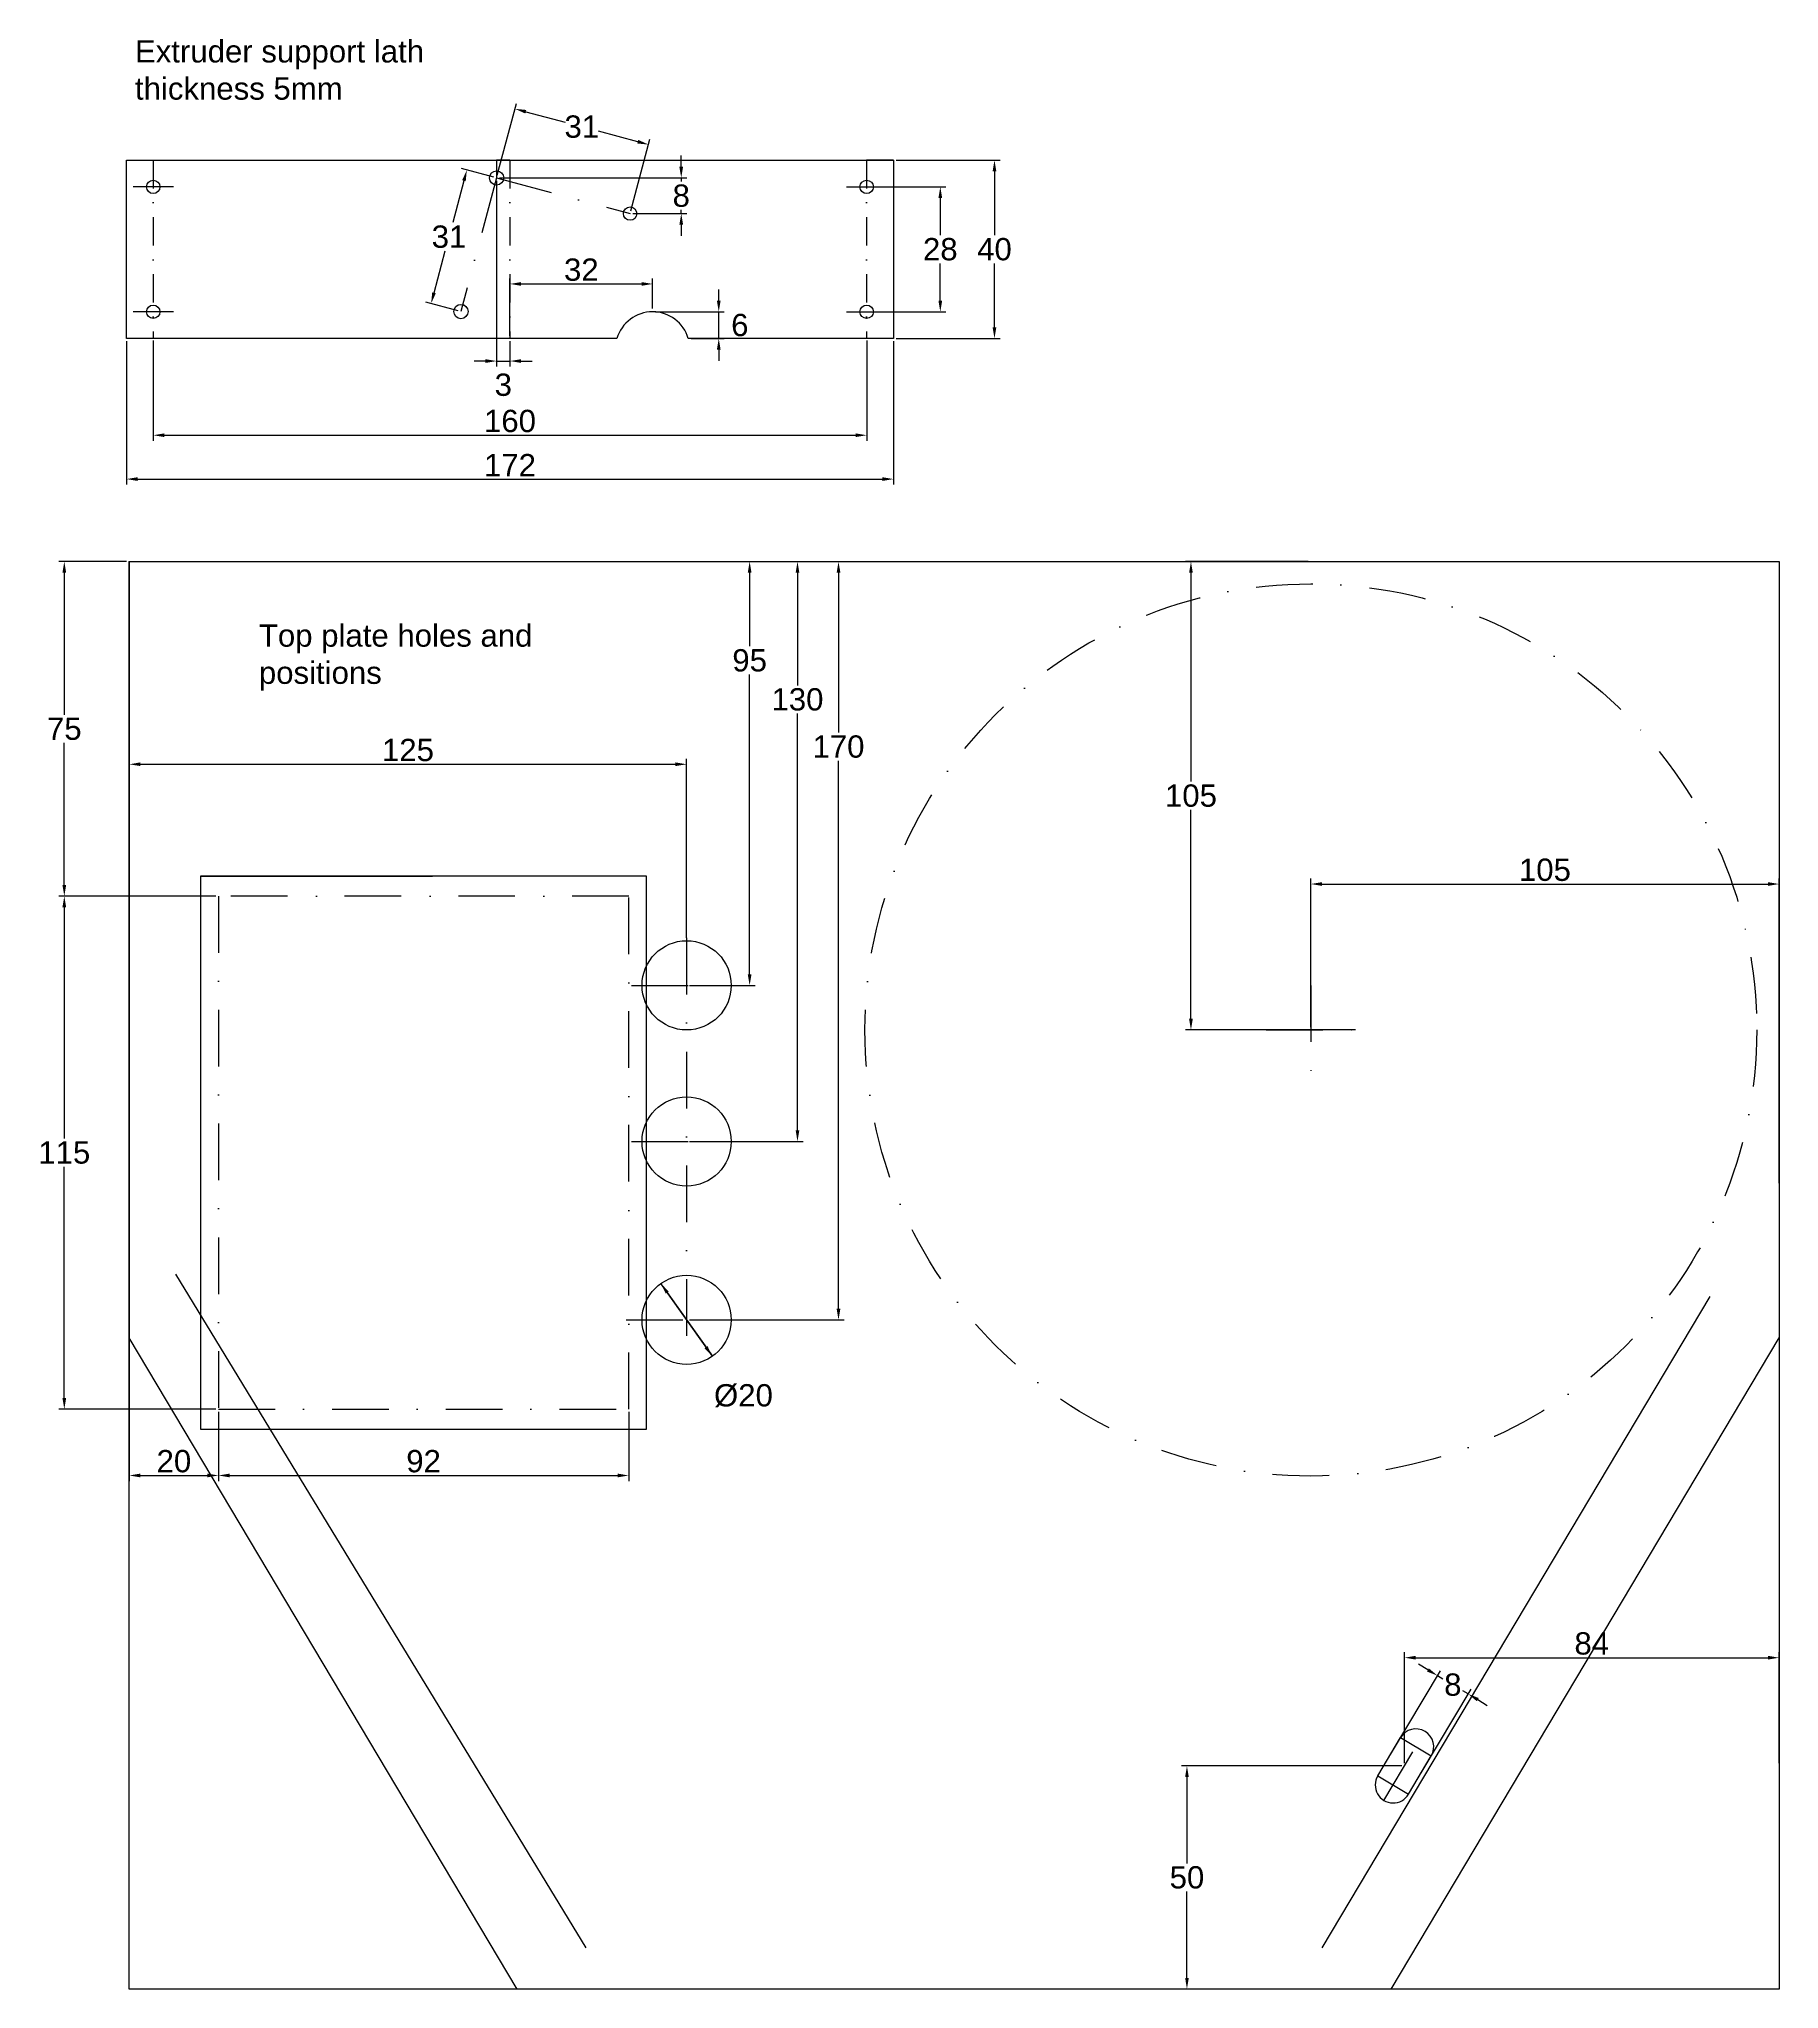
# Model space of a CAD drawing. Extents: x -20 to 370, y 0 to 437.
import ezdxf

# ---------------------------------------------------------------- set-up
doc = ezdxf.new("R2010")
doc.units = 0
doc.linetypes.add('DASHDOT', pattern=[25.4, 12.7, -6.35, 0, -6.35])
doc.layers.get('0').update_dxf_attribs({"linetype": 'CONTINUOUS'})
doc.layers.get('DEFPOINTS').update_dxf_attribs({"linetype": 'CONTINUOUS'})
doc.layers.add('AXES', color=6, linetype='DASHDOT')
doc.layers.add('COTES', color=1, linetype='CONTINUOUS')
doc.styles.get("Standard").update_dxf_attribs({"font": 'arial.ttf', "height": 5})
doc.dimstyles.new('ISO-25', dxfattribs={"dimtxt": 2.5, "dimasz": 2.5, "dimexe": 1.25, "dimexo": 0.625, "dimtad": 1, "dimtxsty": 'STANDARD', "dimcen": 2.5, "dimazin": 3, "dimtfac": 1, "dimtmove": 0, "dimatfit": 3})

# ---------------------------------------------------------------- blocks, each defined once
blk = doc.blocks.new('*D1')
at = {"layer": 'COTES', "color": 0}
for p, q in [((0, 318.88), (0, 113.87)), ((20, 129.38), (20, 113.87)), ((2.5, 115.12), (17.5, 115.12))]:
    blk.add_line(p, q, dxfattribs=at)
for points in [[(2.5, 115.54), (2.5, 114.7), (0, 115.12)], [(17.5, 114.7), (17.5, 115.54), (20, 115.12)]]:
    blk.add_solid(points, dxfattribs=at)
at = {"layer": 'DEFPOINTS', "color": 0}
for p in [(0, 319.5), (20, 130), (20, 115.12)]:
    blk.add_point(p, dxfattribs=at)
at = {"layer": 'COTES', "color": 0, "insert": (10, 118.3), "char_height": 5, "attachment_point": 5}
blk.add_mtext('20', dxfattribs=at)
blk = doc.blocks.new('*D2')
at = {"layer": 'COTES', "color": 0}
for p, q in [((20, 129.38), (20, 113.87)), ((112, 129.38), (112, 113.87)), ((22.5, 115.12), (109.5, 115.12))]:
    blk.add_line(p, q, dxfattribs=at)
for points in [[(22.5, 115.54), (22.5, 114.7), (20, 115.12)], [(109.5, 114.7), (109.5, 115.54), (112, 115.12)]]:
    blk.add_solid(points, dxfattribs=at)
at = {"layer": 'DEFPOINTS', "color": 0}
for p in [(20, 130), (112, 130), (112, 115.12)]:
    blk.add_point(p, dxfattribs=at)
at = {"layer": 'COTES', "color": 0, "insert": (66, 118.3), "char_height": 5, "attachment_point": 5}
blk.add_mtext('92', dxfattribs=at)
blk = doc.blocks.new('*D3')
at = {"layer": 'COTES', "color": 0}
for p, q in [((-0.62, 320), (-15.83, 320)), ((-14.58, 317.5), (-14.58, 285.66)), ((-14.58, 247.5), (-14.58, 279.34)), ((19.38, 245), (-15.83, 245))]:
    blk.add_line(p, q, dxfattribs=at)
for points in [[(-14.16, 317.5), (-15, 317.5), (-14.58, 320)], [(-15, 247.5), (-14.16, 247.5), (-14.58, 245)]]:
    blk.add_solid(points, dxfattribs=at)
at = {"layer": 'DEFPOINTS', "color": 0}
for p in [(-14.58, 320), (0, 320), (20, 245)]:
    blk.add_point(p, dxfattribs=at)
at = {"layer": 'COTES', "color": 0, "insert": (-14.58, 282.5), "char_height": 5, "attachment_point": 5}
blk.add_mtext('75', dxfattribs=at)
blk = doc.blocks.new('*D4')
at = {"layer": 'COTES', "color": 0}
for p, q in [((18.75, 245), (-15.83, 245)), ((-14.58, 242.5), (-14.58, 190.67)), ((-14.58, 132.5), (-14.58, 184.33)), ((19.38, 130), (-15.83, 130))]:
    blk.add_line(p, q, dxfattribs=at)
for points in [[(-14.16, 242.5), (-15, 242.5), (-14.58, 245)], [(-15, 132.5), (-14.16, 132.5), (-14.58, 130)]]:
    blk.add_solid(points, dxfattribs=at)
at = {"layer": 'DEFPOINTS', "color": 0}
for p in [(-14.58, 245), (19.38, 245), (20, 130)]:
    blk.add_point(p, dxfattribs=at)
at = {"layer": 'COTES', "color": 0, "insert": (-14.58, 187.5), "char_height": 5, "attachment_point": 5}
blk.add_mtext('115', dxfattribs=at)
blk = doc.blocks.new('*D7')
at = {"layer": 'COTES', "color": 0}
for p, q in [((0, 320), (0, 273.31)), ((125, 235.62), (125, 275.81)), ((2.5, 274.56), (122.5, 274.56))]:
    blk.add_line(p, q, dxfattribs=at)
for points in [[(2.5, 274.98), (2.5, 274.15), (0, 274.56)], [(122.5, 274.15), (122.5, 274.98), (125, 274.56)]]:
    blk.add_solid(points, dxfattribs=at)
at = {"layer": 'DEFPOINTS', "color": 0}
for p in [(0, 320.62), (125, 274.56), (125, 235)]:
    blk.add_point(p, dxfattribs=at)
at = {"layer": 'COTES', "color": 0, "insert": (62.5, 277.73), "char_height": 5, "attachment_point": 5}
blk.add_mtext('125', dxfattribs=at)
blk = doc.blocks.new('*D8')
at = {"layer": 'COTES', "color": 0}
for p, q in [((0.62, 320), (151.11, 320)), ((149.86, 317.5), (149.86, 292.25)), ((149.86, 192.5), (149.86, 285.92)), ((125.62, 190), (151.11, 190))]:
    blk.add_line(p, q, dxfattribs=at)
for points in [[(150.28, 317.5), (149.45, 317.5), (149.86, 320)], [(149.45, 192.5), (150.28, 192.5), (149.86, 190)]]:
    blk.add_solid(points, dxfattribs=at)
at = {"layer": 'DEFPOINTS', "color": 0}
for p in [(0, 320), (149.86, 320), (125, 190)]:
    blk.add_point(p, dxfattribs=at)
at = {"layer": 'COTES', "color": 0, "insert": (149.86, 289.08), "char_height": 5, "attachment_point": 5}
blk.add_mtext('130', dxfattribs=at)
blk = doc.blocks.new('*D9')
at = {"layer": 'COTES', "color": 0}
for p, q in [((1.25, 320), (160.31, 320)), ((159.06, 317.5), (159.06, 281.67)), ((159.06, 152.5), (159.06, 275.33)), ((125.62, 150), (160.31, 150))]:
    blk.add_line(p, q, dxfattribs=at)
for points in [[(159.48, 317.5), (158.64, 317.5), (159.06, 320)], [(158.64, 152.5), (159.48, 152.5), (159.06, 150)]]:
    blk.add_solid(points, dxfattribs=at)
at = {"layer": 'DEFPOINTS', "color": 0}
for p in [(0.62, 320), (125, 150), (159.06, 150)]:
    blk.add_point(p, dxfattribs=at)
at = {"layer": 'COTES', "color": 0, "insert": (159.06, 278.5), "char_height": 5, "attachment_point": 5}
blk.add_mtext('170', dxfattribs=at)
blk = doc.blocks.new('*D11')
at = {"layer": 'COTES', "color": 0}
for p, q in [((265, 215.62), (265, 248.96)), ((267.5, 247.71), (367.5, 247.71)), ((370, 180.62), (370, 248.96))]:
    blk.add_line(p, q, dxfattribs=at)
for points in [[(267.5, 248.13), (267.5, 247.29), (265, 247.71)], [(367.5, 247.29), (367.5, 248.13), (370, 247.71)]]:
    blk.add_solid(points, dxfattribs=at)
at = {"layer": 'DEFPOINTS', "color": 0}
for p in [(370, 247.71), (265, 215), (370, 180)]:
    blk.add_point(p, dxfattribs=at)
at = {"layer": 'COTES', "color": 0, "insert": (317.5, 250.88), "char_height": 5, "attachment_point": 5}
blk.add_mtext('105', dxfattribs=at)
blk = doc.blocks.new('*D12')
at = {"layer": 'COTES', "color": 0}
for p, q in [((264.38, 320), (236.86, 320)), ((238.11, 317.5), (238.11, 270.67)), ((238.11, 217.5), (238.11, 264.33)), ((264.38, 215), (236.86, 215))]:
    blk.add_line(p, q, dxfattribs=at)
for points in [[(238.52, 317.5), (237.69, 317.5), (238.11, 320)], [(237.69, 217.5), (238.52, 217.5), (238.11, 215)]]:
    blk.add_solid(points, dxfattribs=at)
at = {"layer": 'DEFPOINTS', "color": 0}
for p in [(238.11, 320), (265, 320), (265, 215)]:
    blk.add_point(p, dxfattribs=at)
at = {"layer": 'COTES', "color": 0, "insert": (238.11, 267.5), "char_height": 5, "attachment_point": 5}
blk.add_mtext('105', dxfattribs=at)
blk = doc.blocks.new('*D13')
at = {"layer": 'COTES', "color": 0}
for p, q in [((286, 50.63), (286, 75.52)), ((370, 50.63), (370, 75.52)), ((288.5, 74.27), (367.5, 74.27))]:
    blk.add_line(p, q, dxfattribs=at)
for points in [[(288.5, 74.69), (288.5, 73.85), (286, 74.27)], [(367.5, 73.85), (367.5, 74.69), (370, 74.27)]]:
    blk.add_solid(points, dxfattribs=at)
at = {"layer": 'DEFPOINTS', "color": 0}
for p in [(370, 74.27), (286, 50), (370, 50)]:
    blk.add_point(p, dxfattribs=at)
at = {"layer": 'COTES', "color": 0, "insert": (328, 77.44), "char_height": 5, "attachment_point": 5}
blk.add_mtext('84', dxfattribs=at)
blk = doc.blocks.new('*D14')
at = {"layer": 'COTES', "color": 0}
for p, q in [((285.37, 50), (235.96, 50)), ((237.21, 47.5), (237.21, 28.17)), ((237.21, 2.5), (237.21, 21.83)), ((285.37, 0), (235.96, 0))]:
    blk.add_line(p, q, dxfattribs=at)
for points in [[(237.63, 47.5), (236.8, 47.5), (237.21, 50)], [(236.8, 2.5), (237.63, 2.5), (237.21, 0)]]:
    blk.add_solid(points, dxfattribs=at)
at = {"layer": 'DEFPOINTS', "color": 0}
for p in [(286, 50), (237.21, 0), (286, 0)]:
    blk.add_point(p, dxfattribs=at)
at = {"layer": 'COTES', "color": 0, "insert": (237.21, 25), "char_height": 5, "attachment_point": 5}
blk.add_mtext('50', dxfattribs=at)
blk = doc.blocks.new('*D15')
at = {"layer": 'COTES', "color": 0}
for p, q in [((1.88, 320), (140.38, 320)), ((139.13, 317.5), (139.13, 301)), ((139.13, 227.5), (139.13, 294.67)), ((125.62, 225), (140.38, 225))]:
    blk.add_line(p, q, dxfattribs=at)
for points in [[(139.55, 317.5), (138.71, 317.5), (139.13, 320)], [(138.71, 227.5), (139.55, 227.5), (139.13, 225)]]:
    blk.add_solid(points, dxfattribs=at)
at = {"layer": 'DEFPOINTS', "color": 0}
for p in [(1.25, 320), (139.13, 320), (125, 225)]:
    blk.add_point(p, dxfattribs=at)
at = {"layer": 'COTES', "color": 0, "insert": (139.13, 297.83), "char_height": 5, "attachment_point": 5}
blk.add_mtext('95', dxfattribs=at)
blk = doc.blocks.new('*D16')
at = {"layer": 'COTES', "color": 0}
for p, q in [((123.79, 408.5), (123.79, 411)), ((83, 406), (125.04, 406)), ((123.79, 406), (123.79, 405.17)), ((112.95, 398), (125.04, 398)), ((123.79, 398), (123.79, 398.83)), ((123.79, 395.5), (123.79, 393))]:
    blk.add_line(p, q, dxfattribs=at)
for points in [[(123.37, 408.5), (124.21, 408.5), (123.79, 406)], [(124.21, 395.5), (123.37, 395.5), (123.79, 398)]]:
    blk.add_solid(points, dxfattribs=at)
at = {"layer": 'DEFPOINTS', "color": 0}
for p in [(82.38, 406), (123.79, 406), (112.32, 398)]:
    blk.add_point(p, dxfattribs=at)
at = {"layer": 'COTES', "color": 0, "insert": (123.79, 402), "char_height": 5, "attachment_point": 5}
blk.add_mtext('8', dxfattribs=at)
blk = doc.blocks.new('*D17')
at = {"layer": 'COTES', "color": 0}
for p, q in [((82.54, 406.6), (86.84, 422.69)), ((88.93, 420.84), (97.78, 418.48)), ((114.05, 414.13), (105.2, 416.49)), ((112.49, 398.6), (116.78, 414.69))]:
    blk.add_line(p, q, dxfattribs=at)
for points in [[(89.04, 421.24), (88.82, 420.44), (86.51, 421.49)], [(113.94, 413.73), (114.15, 414.53), (116.46, 413.48)]]:
    blk.add_solid(points, dxfattribs=at)
at = {"layer": 'DEFPOINTS', "color": 0}
for p in [(116.46, 413.48), (82.38, 406), (112.32, 398)]:
    blk.add_point(p, dxfattribs=at)
at = {"layer": 'COTES', "color": 0, "insert": (101.49, 417.48), "char_height": 5, "attachment_point": 5}
blk.add_mtext('31', dxfattribs=at)
blk = doc.blocks.new('*D18')
at = {"layer": 'COTES', "color": 0}
for p, q in [((81.77, 406.16), (74.49, 408.11)), ((75.05, 405.37), (72.54, 395.98)), ((68.34, 380.25), (70.85, 389.64)), ((73.77, 376.21), (66.49, 378.16))]:
    blk.add_line(p, q, dxfattribs=at)
for points in [[(75.45, 405.26), (74.65, 405.48), (75.7, 407.78)], [(67.94, 380.36), (68.74, 380.14), (67.69, 377.84)]]:
    blk.add_solid(points, dxfattribs=at)
at = {"layer": 'DEFPOINTS', "color": 0}
for p in [(82.38, 406), (67.69, 377.84), (74.37, 376.05)]:
    blk.add_point(p, dxfattribs=at)
at = {"layer": 'COTES', "color": 0, "insert": (71.7, 392.81), "char_height": 5, "attachment_point": 5}
blk.add_mtext('31', dxfattribs=at)
blk = doc.blocks.new('*D19')
at = {"layer": 'COTES', "color": 0}
for p, q in [((82.38, 405.37), (82.38, 363.7)), ((85.38, 369.38), (85.38, 363.7)), ((79.88, 364.95), (77.38, 364.95)), ((82.38, 364.95), (85.38, 364.95)), ((87.88, 364.95), (90.38, 364.95))]:
    blk.add_line(p, q, dxfattribs=at)
for points in [[(79.88, 364.54), (79.88, 365.37), (82.38, 364.95)], [(87.88, 365.37), (87.88, 364.54), (85.38, 364.95)]]:
    blk.add_solid(points, dxfattribs=at)
at = {"layer": 'DEFPOINTS', "color": 0}
for p in [(82.38, 406), (85.38, 370), (85.38, 364.95)]:
    blk.add_point(p, dxfattribs=at)
at = {"layer": 'COTES', "color": 0, "insert": (83.88, 359.61), "char_height": 5, "attachment_point": 5}
blk.add_mtext('3', dxfattribs=at)
blk = doc.blocks.new('*D20')
at = {"layer": 'COTES', "color": 0}
for p, q in [((-0.62, 369.38), (-0.62, 337.24)), ((171.38, 369.38), (171.38, 337.24)), ((1.88, 338.49), (168.88, 338.49))]:
    blk.add_line(p, q, dxfattribs=at)
for points in [[(1.88, 338.91), (1.88, 338.07), (-0.62, 338.49)], [(168.88, 338.07), (168.88, 338.91), (171.38, 338.49)]]:
    blk.add_solid(points, dxfattribs=at)
at = {"layer": 'DEFPOINTS', "color": 0}
for p in [(-0.62, 370), (171.38, 370), (171.38, 338.49)]:
    blk.add_point(p, dxfattribs=at)
at = {"layer": 'COTES', "color": 0, "insert": (85.38, 341.61), "char_height": 5, "attachment_point": 5}
blk.add_mtext('172', dxfattribs=at)
blk = doc.blocks.new('*D21')
at = {"layer": 'COTES', "color": 0}
for p, q in [((5.38, 369.59), (5.38, 347.07)), ((165.38, 369.59), (165.38, 347.07)), ((7.88, 348.32), (162.88, 348.32))]:
    blk.add_line(p, q, dxfattribs=at)
for points in [[(7.88, 348.74), (7.88, 347.91), (5.38, 348.32)], [(162.88, 347.91), (162.88, 348.74), (165.38, 348.32)]]:
    blk.add_solid(points, dxfattribs=at)
at = {"layer": 'DEFPOINTS', "color": 0}
for p in [(5.38, 370.22), (165.38, 370.22), (165.38, 348.32)]:
    blk.add_point(p, dxfattribs=at)
at = {"layer": 'COTES', "color": 0, "insert": (85.38, 351.49), "char_height": 5, "attachment_point": 5}
blk.add_mtext('160', dxfattribs=at)
blk = doc.blocks.new('*D22')
at = {"layer": 'COTES', "color": 0}
for p, q in [((172, 410), (195.29, 410)), ((194.04, 407.5), (194.04, 393.17)), ((194.04, 372.5), (194.04, 386.83)), ((172, 370), (195.29, 370))]:
    blk.add_line(p, q, dxfattribs=at)
for points in [[(194.46, 407.5), (193.63, 407.5), (194.04, 410)], [(193.63, 372.5), (194.46, 372.5), (194.04, 370)]]:
    blk.add_solid(points, dxfattribs=at)
at = {"layer": 'DEFPOINTS', "color": 0}
for p in [(171.38, 410), (194.04, 410), (171.38, 370)]:
    blk.add_point(p, dxfattribs=at)
at = {"layer": 'COTES', "color": 0, "insert": (194.04, 390), "char_height": 5, "attachment_point": 5}
blk.add_mtext('40', dxfattribs=at)
blk = doc.blocks.new('*D23')
at = {"layer": 'COTES', "color": 0}
for p, q in [((166, 404), (183.14, 404)), ((181.89, 401.5), (181.89, 393.17)), ((181.89, 378.5), (181.89, 386.83)), ((166, 376), (183.14, 376))]:
    blk.add_line(p, q, dxfattribs=at)
for points in [[(182.31, 401.5), (181.48, 401.5), (181.89, 404)], [(181.48, 378.5), (182.31, 378.5), (181.89, 376)]]:
    blk.add_solid(points, dxfattribs=at)
at = {"layer": 'DEFPOINTS', "color": 0}
for p in [(165.38, 404), (181.89, 404), (165.38, 376)]:
    blk.add_point(p, dxfattribs=at)
at = {"layer": 'COTES', "color": 0, "insert": (181.89, 390), "char_height": 5, "attachment_point": 5}
blk.add_mtext('28', dxfattribs=at)
blk = doc.blocks.new('*D24')
at = {"layer": 'COTES', "color": 0}
for p, q in [((85.38, 370.62), (85.38, 383.49)), ((87.88, 382.24), (114.88, 382.24)), ((117.38, 376.72), (117.38, 383.49))]:
    blk.add_line(p, q, dxfattribs=at)
for points in [[(87.88, 382.65), (87.88, 381.82), (85.38, 382.24)], [(114.88, 381.82), (114.88, 382.65), (117.38, 382.24)]]:
    blk.add_solid(points, dxfattribs=at)
at = {"layer": 'DEFPOINTS', "color": 0}
for p in [(117.38, 382.24), (117.38, 376.1), (85.38, 370)]:
    blk.add_point(p, dxfattribs=at)
at = {"layer": 'COTES', "color": 0, "insert": (101.38, 385.41), "char_height": 5, "attachment_point": 5}
blk.add_mtext('32', dxfattribs=at)
blk = doc.blocks.new('*D25')
at = {"layer": 'COTES', "color": 0}
for p, q in [((132.2, 378.5), (132.2, 381)), ((118, 376), (133.45, 376)), ((132.2, 370), (132.2, 376)), ((126, 370), (133.45, 370)), ((132.2, 367.5), (132.2, 365))]:
    blk.add_line(p, q, dxfattribs=at)
for points in [[(131.78, 378.5), (132.62, 378.5), (132.2, 376)], [(132.62, 367.5), (131.78, 367.5), (132.2, 370)]]:
    blk.add_solid(points, dxfattribs=at)
at = {"layer": 'DEFPOINTS', "color": 0}
for p in [(117.38, 376), (132.2, 376), (125.38, 370)]:
    blk.add_point(p, dxfattribs=at)
at = {"layer": 'COTES', "color": 0, "insert": (136.93, 373), "char_height": 5, "attachment_point": 5}
blk.add_mtext('6', dxfattribs=at)
blk = doc.blocks.new('*D26')
at = {"layer": 'COTES', "color": 0}
for p, q in [((130.78, 141.84), (119.22, 158.16)), ((120.66, 156.12), (130.78, 141.84))]:
    blk.add_line(p, q, dxfattribs=at)
for points in [[(121, 156.36), (120.32, 155.88), (119.22, 158.16)], [(129, 143.64), (129.68, 144.12), (130.78, 141.84)]]:
    blk.add_solid(points, dxfattribs=at)
at = {"layer": 'DEFPOINTS', "color": 0}
for p in [(119.22, 158.16), (130.78, 141.84)]:
    blk.add_point(p, dxfattribs=at)
at = {"layer": 'COTES', "color": 0, "insert": (137.74, 133), "char_height": 5, "attachment_point": 5}
blk.add_mtext('%%c20', dxfattribs=at)
blk = doc.blocks.new('*D27')
at = {"layer": 'COTES', "color": 0}
for p, q in [((282.88, 52.59), (294.04, 71.32)), ((291.26, 71.53), (289.11, 72.81)), ((293.4, 70.25), (294.58, 69.55)), ((289.75, 48.49), (300.92, 67.22)), ((300.28, 66.15), (299.1, 66.85)), ((302.42, 64.87), (304.57, 63.59))]:
    blk.add_line(p, q, dxfattribs=at)
for points in [[(291.04, 71.17), (291.47, 71.88), (293.4, 70.25)], [(302.64, 65.23), (302.21, 64.51), (300.28, 66.15)]]:
    blk.add_solid(points, dxfattribs=at)
at = {"layer": 'DEFPOINTS', "color": 0}
for p in [(293.4, 70.25), (282.56, 52.05), (289.43, 47.95)]:
    blk.add_point(p, dxfattribs=at)
at = {"layer": 'COTES', "color": 0, "insert": (296.84, 68.2), "char_height": 5, "attachment_point": 5}
blk.add_mtext('8', dxfattribs=at)

msp = doc.modelspace()

# ---------------------------------------------------------------- linework, layer by layer
for p, q in [((-0.625, 410), (5.375, 410)), ((-0.625, 410), (5.375, 410)), ((85.375, 410), (82.375, 410)), ((82.375, 410), (82.375, 406)), ((171.375, 410), (165.375, 410)), ((171.375, 410), (165.375, 410)), ((0, 320.125), (0, 305.125)), ((16, 249.5), (31, 249.5)), ((16, 249.5), (68, 249.5)), ((116, 190), (116, 190)), ((87, 0), (0, 146)), ((283, 0), (370, 146)), ((280, 47.754), (285.119, 56.345)), ((286.873, 43.659), (291.992, 52.249))]:
    msp.add_line(p, q)
msp.add_lwpolyline([(109.375, 370), (-0.625, 370), (-0.625, 410), (171.375, 410), (171.375, 370), (125.375, 370)])
for points in [[(0, 0), (0, 320), (370, 320), (370, 0)], [(16, 249.5), (16, 125.5), (116, 125.5), (116, 249.5)]]:
    msp.add_lwpolyline(points, close=True)
for centre, radius in [((82.375, 406), 1.6), ((5.375, 404), 1.5), ((165.375, 404), 1.5), ((112.324, 397.998), 1.5), ((5.375, 376), 1.5), ((74.373, 376.051), 1.6), ((165.375, 376), 1.5), ((125, 225), 10), ((125, 190), 10), ((125, 150), 10)]:
    msp.add_circle(centre, radius)
for centre, radius, start, end in [((117.375, 367.66), 8.335, 16.30512, 163.69488), ((288.556, 54.297), 4, 329.20969, 149.20969), ((283.437, 45.707), 4, 149.20969, 329.20969)]:
    msp.add_arc(centre, radius, start, end)
at = {"layer": 'AXES', "ltscale": 0.5}
for p, q in [((5.375, 410), (5.375, 370.215)), ((85.375, 410), (85.375, 370)), ((165.375, 410), (165.375, 370.215))]:
    msp.add_line(p, q, dxfattribs=at)
at = {"layer": 'AXES'}
for p, q in [((5.375, 410), (5.375, 404)), ((165.375, 410), (165.375, 404)), ((9.907, 404), (0.843, 404)), ((5.375, 404), (5.375, 404)), ((82.375, 406), (74.373, 376.051)), ((82.375, 406), (112.324, 397.998)), ((160.843, 404), (169.907, 404)), ((165.375, 404), (165.375, 404)), ((9.907, 376), (0.843, 376)), ((160.843, 376), (169.907, 376)), ((125, 235.625), (125, 142.1)), ((112.622, 225), (133.378, 225)), ((265, 225), (265, 205)), ((255, 215), (275, 215)), ((275, 215), (255, 215)), ((112.622, 190), (133.378, 190)), ((111.419, 150), (134.581, 150)), ((281.389, 42.27), (290.603, 57.733)), ((285.119, 56.345), (291.992, 52.249)), ((280, 47.754), (286.873, 43.659))]:
    msp.add_line(p, q, dxfattribs=at)
msp.add_lwpolyline([(20, 245), (20, 130), (112, 130), (112, 245)], close=True, dxfattribs=at)
msp.add_circle((265, 215), 100, dxfattribs=at)
at = {"layer": 'COTES'}
for p, q in [((102.463, 9.214), (10.463, 160.214)), ((267.537, 9.214), (354.537, 155.214))]:
    msp.add_line(p, q, dxfattribs=at)

# ---------------------------------------------------------------- texts
at = {"char_height": 5, "width": 73.67405, "attachment_point": 1}
for s, insert in [('{Extruder support lath\\Pthickness 5mm}', (1.273, 436.883)), ('{Top plate holes and positions}', (29.063, 305.92))]:
    msp.add_mtext(s, dxfattribs=dict(at, insert=insert))

# ---------------------------------------------------------------- dimensions: what is measured, and where the dimension line sits
at = {"layer": 'COTES'}
for p1, p2, distance, picture, middle in [((82.375, 406), (112.324, 397.998), 16.029, '*D17', (101.488, 417.485)), ((82.375, 406), (74.373, 376.051), -6.913, '*D18', (71.696, 392.81)), ((289.432, 47.954), (282.56, 52.049), -21.183, '*D27', (296.839, 68.199))]:
    dim = msp.add_aligned_dim(p1=p1, p2=p2, distance=distance, dimstyle='ISO-25', override={"dimgap": 0.615, "dimtih": 1, "dimtoh": 1, "dimtmove": 2}, dxfattribs=at)
    dim.commit()
    dim.dimension.update_dxf_attribs({"geometry": picture, "text_midpoint": middle})
for base, p1, p2, picture, middle in [((123.79, 406), (112.324, 397.998), (82.375, 406), '*D16', (123.79, 401.999)), ((194.044, 410), (171.375, 370), (171.375, 410), '*D22', (194.044, 390)), ((181.892, 404), (165.375, 376), (165.375, 404), '*D23', (181.892, 390)), ((-14.579, 320), (20, 245), (0, 320), '*D3', (-14.579, 282.5)), ((238.106, 320), (265, 215), (265, 320), '*D12', (238.106, 267.5)), ((-14.579, 245), (20, 130), (19.375, 245), '*D4', (-14.579, 187.5)), ((237.212, 0), (285.996, 50.002), (285.996, 0), '*D14', (237.212, 25.001))]:
    dim = msp.add_linear_dim(base=base, p1=p1, p2=p2, angle=90, dimstyle='ISO-25', override={"dimgap": 0.615, "dimtih": 1, "dimtoh": 1, "dimtmove": 2}, dxfattribs=at)
    dim.commit()
    dim.dimension.update_dxf_attribs({"geometry": picture, "text_midpoint": middle})
dim = msp.add_linear_dim(base=(85.375, 364.952), p1=(82.375, 406), p2=(85.375, 370), dimstyle='ISO-25', override={"dimgap": 0.615, "dimtih": 1, "dimtoh": 1, "dimtmove": 2}, dxfattribs=at)
dim.commit()
dim.dimension.update_dxf_attribs({"geometry": '*D19', "text_midpoint": (83.875, 359.611), "dimtype": 160})
for base, p1, p2, picture, middle in [((117.375, 382.238), (85.375, 370), (117.375, 376.095), '*D24', (101.375, 385.406)), ((171.375, 338.489), (-0.625, 370), (171.375, 370), '*D20', (85.375, 341.614)), ((165.375, 348.323), (5.375, 370.215), (165.375, 370.215), '*D21', (85.375, 351.49)), ((125, 274.565), (0, 320.625), (125, 235), '*D7', (62.5, 277.732)), ((370, 247.708), (265, 215), (370, 180), '*D11', (317.5, 250.876)), ((370, 74.269), (285.996, 50.002), (370, 50.002), '*D13', (327.998, 77.436))]:
    dim = msp.add_linear_dim(base=base, p1=p1, p2=p2, dimstyle='ISO-25', override={"dimgap": 0.615, "dimtih": 1, "dimtoh": 1, "dimtmove": 2}, dxfattribs=at)
    dim.commit()
    dim.dimension.update_dxf_attribs({"geometry": picture, "text_midpoint": middle})
for base, p1, p2, picture, middle in [((132.2001, 375.9951), (125.375, 370), (117.375, 375.9951), '*D25', (136.9319, 372.9976)), ((149.865, 320), (125, 190), (0, 320), '*D8', (149.865, 289.084)), ((159.058, 150), (0.625, 320), (125, 150), '*D9', (159.058, 278.5)), ((139.13, 320), (125, 225), (1.25, 320), '*D15', (139.13, 297.834))]:
    dim = msp.add_linear_dim(base=base, p1=p1, p2=p2, angle=90, dimstyle='ISO-25', override={"dimgap": 0.615, "dimtih": 1, "dimtoh": 1, "dimtmove": 2}, dxfattribs=at)
    dim.commit()
    dim.dimension.update_dxf_attribs({"geometry": picture, "text_midpoint": middle, "dimtype": 160})
for base, p1, p2, picture, middle in [((20, 115.121), (0, 319.5), (20, 130), '*D1', (10, 118.299)), ((112, 115.121), (20, 130), (112, 130), '*D2', (66, 118.299))]:
    dim = msp.add_linear_dim(base=base, p1=p1, p2=p2, dimstyle='ISO-25', dxfattribs=at)
    dim.commit()
    dim.dimension.update_dxf_attribs({"geometry": picture, "text_midpoint": middle})
dim = msp.add_diameter_dim_2p(p1=(130.783, 141.842), p2=(119.217, 158.158), dimstyle='ISO-25', override={"dimgap": 0.615, "dimtih": 1, "dimtoh": 1, "dimtmove": 2}, dxfattribs=at)
dim.commit()
dim.dimension.update_dxf_attribs({"geometry": '*D26', "text_midpoint": (137.736, 133.003), "dimtype": 163})

doc.saveas('drawing.dxf')
